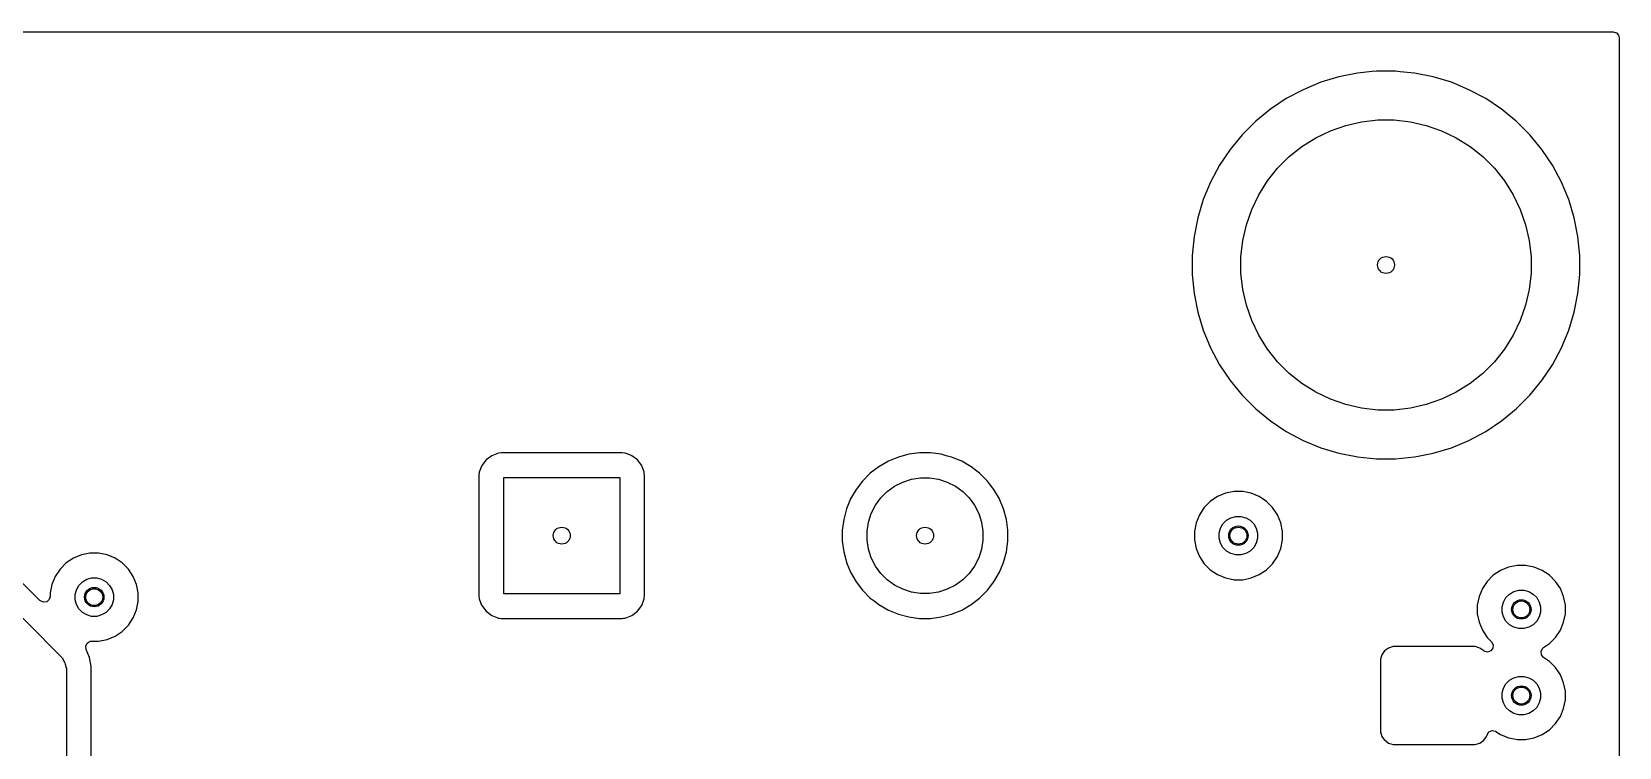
# Model space of a CAD drawing. Extents: x -2.18 to 1.8, y 0.44 to 2.81.
# Drawn here: x 0.509 to 1.8, y 2.233 to 2.815 of the extents above; entities that cross this region are included whole.
import ezdxf

# ---------------------------------------------------------------- set-up
doc = ezdxf.new("R2010")
doc.units = 0
doc.header["$MEASUREMENT"] = 0
doc.layers.add('BLACK', color=7, linetype='CONTINUOUS')

msp = doc.modelspace()

# ---------------------------------------------------------------- linework, layer by layer
at = {"layer": 'BLACK', "linetype": 'CONTINUOUS'}
for p, q in [((-2.1747, 2.8146), (0.9998, 2.8146)), ((0.9998, 2.8146), (1.3998, 2.8146)), ((1.3998, 2.8146), (1.7947, 2.8146)), ((1.7947, 2.8146), (1.7973, 2.8138)), ((1.7973, 2.8138), (1.7991, 2.8117)), ((1.7991, 2.8117), (1.7996, 2.8097)), ((1.7996, 2.8097), (1.7996, 0.4403)), ((1.5717, 2.778), (1.5569, 2.7735)), ((1.5869, 2.781), (1.5717, 2.778)), ((1.5717, 2.778), (1.5717, 2.778)), ((1.5988, 2.7822), (1.5869, 2.781)), ((1.6023, 2.7825), (1.5988, 2.7822)), ((1.6177, 2.7825), (1.6023, 2.7825)), ((1.6215, 2.7821), (1.6177, 2.7825)), ((1.6331, 2.781), (1.6215, 2.7821)), ((1.6483, 2.778), (1.6331, 2.781)), ((1.6631, 2.7735), (1.6483, 2.778)), ((1.6483, 2.778), (1.6483, 2.778)), ((1.5426, 2.7675), (1.5289, 2.7603)), ((1.5569, 2.7735), (1.5426, 2.7675)), ((1.5426, 2.7675), (1.5426, 2.7675)), ((1.6774, 2.7675), (1.6631, 2.7735)), ((1.6911, 2.7603), (1.6774, 2.7675)), ((1.6774, 2.7675), (1.6774, 2.7675)), ((1.5161, 2.7517), (1.5041, 2.7418)), ((1.5289, 2.7603), (1.5161, 2.7517)), ((1.5161, 2.7517), (1.5161, 2.7517)), ((1.5289, 2.7603), (1.5289, 2.7603)), ((1.7039, 2.7517), (1.6911, 2.7603)), ((1.6911, 2.7603), (1.6911, 2.7603)), ((1.6911, 2.7603), (1.6911, 2.7603)), ((1.7159, 2.7418), (1.7039, 2.7517)), ((1.7039, 2.7517), (1.7039, 2.7517)), ((1.7039, 2.7517), (1.7039, 2.7517)), ((1.5041, 2.7418), (1.4932, 2.7309)), ((1.5648, 2.7341), (1.5773, 2.7385)), ((1.5773, 2.7385), (1.5902, 2.7414)), ((1.5902, 2.7414), (1.6034, 2.7429)), ((1.6034, 2.7429), (1.6166, 2.7429)), ((1.6166, 2.7429), (1.6298, 2.7414)), ((1.6298, 2.7414), (1.6427, 2.7385)), ((1.6427, 2.7385), (1.6552, 2.7341)), ((1.7268, 2.7309), (1.7159, 2.7418)), ((1.4932, 2.7309), (1.4833, 2.7189)), ((1.5417, 2.7213), (1.5529, 2.7284)), ((1.5529, 2.7284), (1.5648, 2.7341)), ((1.6552, 2.7341), (1.6671, 2.7284)), ((1.6671, 2.7284), (1.6783, 2.7213)), ((1.7367, 2.7189), (1.7268, 2.7309)), ((1.7268, 2.7309), (1.7268, 2.7309)), ((1.7268, 2.7309), (1.7268, 2.7309)), ((1.4833, 2.7189), (1.4747, 2.7061)), ((1.4833, 2.7189), (1.4833, 2.7189)), ((1.5219, 2.7037), (1.5313, 2.7131)), ((1.5313, 2.7131), (1.5417, 2.7213)), ((1.6783, 2.7213), (1.6887, 2.7131)), ((1.6887, 2.7131), (1.6981, 2.7037)), ((1.7453, 2.7061), (1.7367, 2.7189)), ((1.4747, 2.7061), (1.4674, 2.6924)), ((1.4747, 2.7061), (1.4747, 2.7061)), ((1.5137, 2.6933), (1.5219, 2.7037)), ((1.6981, 2.7037), (1.7063, 2.6933)), ((1.7526, 2.6924), (1.7453, 2.7061)), ((1.4674, 2.6924), (1.4615, 2.6781)), ((1.4674, 2.6924), (1.4674, 2.6924)), ((1.5066, 2.6821), (1.5137, 2.6933)), ((1.7063, 2.6933), (1.7134, 2.6821)), ((1.7585, 2.6781), (1.7526, 2.6924)), ((1.4615, 2.6781), (1.457, 2.6633)), ((1.5009, 2.6702), (1.5066, 2.6821)), ((1.7134, 2.6821), (1.7191, 2.6702)), ((1.763, 2.6633), (1.7585, 2.6781)), ((1.457, 2.6633), (1.454, 2.6481)), ((1.457, 2.6633), (1.457, 2.6633)), ((1.4965, 2.6577), (1.5009, 2.6702)), ((1.7191, 2.6702), (1.7235, 2.6577)), ((1.766, 2.6481), (1.763, 2.6633)), ((1.763, 2.6633), (1.763, 2.6633)), ((1.763, 2.6633), (1.763, 2.6633)), ((1.763, 2.6633), (1.763, 2.6633)), ((1.454, 2.6481), (1.4525, 2.6327)), ((1.4936, 2.6448), (1.4965, 2.6577)), ((1.7235, 2.6577), (1.7264, 2.6448)), ((1.7675, 2.6327), (1.766, 2.6481)), ((1.4525, 2.6327), (1.4525, 2.6173)), ((1.4921, 2.6316), (1.4936, 2.6448)), ((1.7264, 2.6448), (1.7279, 2.6316)), ((1.7675, 2.6173), (1.7675, 2.6327)), ((1.4921, 2.6184), (1.4921, 2.6316)), ((1.7279, 2.6316), (1.7279, 2.6184)), ((1.4525, 2.6173), (1.454, 2.6019)), ((1.4936, 2.6052), (1.4921, 2.6184)), ((1.7279, 2.6184), (1.7264, 2.6052)), ((1.766, 2.6019), (1.7675, 2.6173)), ((0.2424, 2.5974), (0.5324, 2.3074)), ((1.454, 2.6019), (1.457, 2.5867)), ((1.4965, 2.5923), (1.4936, 2.6052)), ((1.7264, 2.6052), (1.7235, 2.5923)), ((1.763, 2.5867), (1.766, 2.6019)), ((1.457, 2.5867), (1.457, 2.5867)), ((1.457, 2.5867), (1.4615, 2.5719)), ((1.5009, 2.5798), (1.4965, 2.5923)), ((1.7235, 2.5923), (1.7191, 2.5798)), ((1.7585, 2.5719), (1.763, 2.5867)), ((1.763, 2.5867), (1.763, 2.5867)), ((1.763, 2.5867), (1.763, 2.5867)), ((1.4615, 2.5719), (1.4674, 2.5576)), ((1.5066, 2.5679), (1.5009, 2.5798)), ((1.5137, 2.5567), (1.5066, 2.5679)), ((1.7134, 2.5679), (1.7063, 2.5567)), ((1.7191, 2.5798), (1.7134, 2.5679)), ((1.7526, 2.5576), (1.7585, 2.5719)), ((1.4674, 2.5576), (1.4674, 2.5576)), ((1.4674, 2.5576), (1.4747, 2.5439)), ((1.5219, 2.5463), (1.5137, 2.5567)), ((1.7063, 2.5567), (1.6981, 2.5463)), ((1.7453, 2.5439), (1.7526, 2.5576)), ((1.4747, 2.5439), (1.4747, 2.5439)), ((1.4747, 2.5439), (1.4833, 2.5311)), ((1.5313, 2.5369), (1.5219, 2.5463)), ((1.6981, 2.5463), (1.6887, 2.5369)), ((1.7367, 2.5311), (1.7453, 2.5439)), ((1.4833, 2.5311), (1.4833, 2.5311)), ((1.4833, 2.5311), (1.4932, 2.5191)), ((1.5417, 2.5287), (1.5313, 2.5369)), ((1.6887, 2.5369), (1.6783, 2.5287)), ((1.7268, 2.5191), (1.7367, 2.5311)), ((1.4932, 2.5191), (1.5041, 2.5082)), ((1.5529, 2.5216), (1.5417, 2.5287)), ((1.5648, 2.5159), (1.5529, 2.5216)), ((1.6671, 2.5216), (1.6552, 2.5159)), ((1.6783, 2.5287), (1.6671, 2.5216)), ((1.7159, 2.5082), (1.7268, 2.5191)), ((1.5041, 2.5082), (1.5041, 2.5082)), ((1.5041, 2.5082), (1.5041, 2.5082)), ((1.5041, 2.5082), (1.5161, 2.4983)), ((1.5773, 2.5115), (1.5648, 2.5159)), ((1.5902, 2.5086), (1.5773, 2.5115)), ((1.6034, 2.5071), (1.5902, 2.5086)), ((1.6166, 2.5071), (1.6034, 2.5071)), ((1.6298, 2.5086), (1.6166, 2.5071)), ((1.6427, 2.5115), (1.6298, 2.5086)), ((1.6552, 2.5159), (1.6427, 2.5115)), ((1.7039, 2.4983), (1.7159, 2.5082)), ((1.5161, 2.4983), (1.5289, 2.4897)), ((1.6911, 2.4897), (1.7039, 2.4983)), ((1.5289, 2.4897), (1.5289, 2.4897)), ((1.5289, 2.4897), (1.5289, 2.4897)), ((1.5289, 2.4897), (1.5426, 2.4824)), ((1.5426, 2.4824), (1.5426, 2.4824)), ((1.5426, 2.4824), (1.5426, 2.4824)), ((1.5426, 2.4824), (1.5569, 2.4765)), ((1.6631, 2.4765), (1.6774, 2.4824)), ((1.6774, 2.4824), (1.6911, 2.4897)), ((0.8785, 2.4665), (0.875, 2.4619)), ((0.8831, 2.47), (0.8785, 2.4665)), ((0.8885, 2.472), (0.8831, 2.47)), ((0.8908, 2.4723), (0.8885, 2.472)), ((0.8885, 2.472), (0.8885, 2.472)), ((0.9892, 2.4723), (0.8908, 2.4723)), ((0.8908, 2.4723), (0.8908, 2.4723)), ((0.9915, 2.472), (0.9892, 2.4723)), ((0.9892, 2.4723), (0.9892, 2.4723)), ((0.9953, 2.4706), (0.9915, 2.472)), ((0.9969, 2.47), (0.9953, 2.4706)), ((1.0015, 2.4665), (0.9969, 2.47)), ((1.005, 2.4619), (1.0015, 2.4665)), ((1.2055, 2.4655), (1.1978, 2.461)), ((1.2136, 2.4688), (1.2055, 2.4655)), ((1.2055, 2.4655), (1.2055, 2.4655)), ((1.2202, 2.4706), (1.2136, 2.4688)), ((1.2221, 2.4711), (1.2202, 2.4706)), ((1.2309, 2.4723), (1.2221, 2.4711)), ((1.2221, 2.4711), (1.2221, 2.4711)), ((1.2221, 2.4711), (1.2221, 2.4711)), ((1.2397, 2.4723), (1.2309, 2.4723)), ((1.2309, 2.4723), (1.2309, 2.4723)), ((1.2309, 2.4723), (1.2309, 2.4723)), ((1.2484, 2.4711), (1.2397, 2.4723)), ((1.2397, 2.4723), (1.2397, 2.4723)), ((1.2397, 2.4723), (1.2397, 2.4723)), ((1.2526, 2.47), (1.2484, 2.4711)), ((1.2484, 2.4711), (1.2484, 2.4711)), ((1.2484, 2.4711), (1.2484, 2.4711)), ((1.2569, 2.4688), (1.2526, 2.47)), ((1.2651, 2.4655), (1.2569, 2.4688)), ((1.2727, 2.461), (1.2651, 2.4655)), ((1.2651, 2.4655), (1.2651, 2.4655)), ((1.5569, 2.4765), (1.5717, 2.472)), ((1.5717, 2.472), (1.5717, 2.472)), ((1.5717, 2.472), (1.5717, 2.472)), ((1.5717, 2.472), (1.5717, 2.472)), ((1.5717, 2.472), (1.5858, 2.4692)), ((1.5858, 2.4692), (1.5869, 2.469)), ((1.5869, 2.469), (1.6023, 2.4675)), ((1.6023, 2.4675), (1.6023, 2.4675)), ((1.6023, 2.4675), (1.6177, 2.4675)), ((1.6177, 2.4675), (1.6331, 2.469)), ((1.6177, 2.4675), (1.6177, 2.4675)), ((1.6331, 2.469), (1.6361, 2.4696)), ((1.6361, 2.4696), (1.6483, 2.472)), ((1.6483, 2.472), (1.6631, 2.4765)), ((1.6483, 2.472), (1.6483, 2.472)), ((1.6483, 2.472), (1.6483, 2.472)), ((1.6483, 2.472), (1.6483, 2.472)), ((0.873, 2.4565), (0.8727, 2.4542)), ((0.8727, 2.4542), (0.8727, 2.3558)), ((0.875, 2.4619), (0.873, 2.4565)), ((0.873, 2.4565), (0.873, 2.4565)), ((0.8928, 2.3578), (0.8928, 2.4522)), ((0.8928, 2.4522), (0.9872, 2.4522)), ((0.9872, 2.4522), (0.9872, 2.3578)), ((1.0053, 2.461), (1.005, 2.4619)), ((1.0064, 2.4581), (1.0053, 2.461)), ((1.007, 2.4565), (1.0064, 2.4581)), ((1.0071, 2.4554), (1.007, 2.4565)), ((1.0073, 2.4542), (1.0071, 2.4554)), ((1.0073, 2.4094), (1.0073, 2.4542)), ((1.0073, 2.4542), (1.0073, 2.4542)), ((1.1908, 2.4557), (1.1846, 2.4494)), ((1.1978, 2.461), (1.1908, 2.4557)), ((1.1908, 2.4557), (1.1908, 2.4557)), ((1.1978, 2.461), (1.1978, 2.461)), ((1.2242, 2.4509), (1.2316, 2.4521)), ((1.2316, 2.4521), (1.239, 2.4521)), ((1.239, 2.4521), (1.2463, 2.4509)), ((1.2797, 2.4557), (1.2727, 2.461)), ((1.2727, 2.461), (1.2727, 2.461)), ((1.2727, 2.461), (1.2727, 2.461)), ((1.2727, 2.461), (1.2727, 2.461)), ((1.2727, 2.461), (1.2727, 2.461)), ((1.286, 2.4494), (1.2797, 2.4557)), ((1.2797, 2.4557), (1.2797, 2.4557)), ((1.1792, 2.4424), (1.1748, 2.4348)), ((1.1846, 2.4494), (1.1792, 2.4424)), ((1.1792, 2.4424), (1.1792, 2.4424)), ((1.1846, 2.4494), (1.1846, 2.4494)), ((1.1994, 2.4357), (1.2046, 2.4409)), ((1.2046, 2.4409), (1.2106, 2.4453)), ((1.2106, 2.4453), (1.2172, 2.4486)), ((1.2172, 2.4486), (1.2242, 2.4509)), ((1.2463, 2.4509), (1.2534, 2.4486)), ((1.2534, 2.4486), (1.26, 2.4453)), ((1.26, 2.4453), (1.266, 2.4409)), ((1.266, 2.4409), (1.2712, 2.4357)), ((1.2877, 2.4472), (1.286, 2.4494)), ((1.286, 2.4494), (1.286, 2.4494)), ((1.2913, 2.4424), (1.2877, 2.4472)), ((1.2957, 2.4348), (1.2913, 2.4424)), ((1.2913, 2.4424), (1.2913, 2.4424)), ((1.4796, 2.4394), (1.4731, 2.4367)), ((1.4865, 2.4408), (1.4796, 2.4394)), ((1.4796, 2.4394), (1.4796, 2.4394)), ((1.4935, 2.4408), (1.4865, 2.4408)), ((1.4865, 2.4408), (1.4865, 2.4408)), ((1.5004, 2.4394), (1.4935, 2.4408)), ((1.4935, 2.4408), (1.4935, 2.4408)), ((1.5069, 2.4367), (1.5004, 2.4394)), ((1.5004, 2.4394), (1.5004, 2.4394)), ((1.1714, 2.4267), (1.1692, 2.4182)), ((1.1748, 2.4348), (1.1714, 2.4267)), ((1.1748, 2.4348), (1.1748, 2.4348)), ((1.1916, 2.4231), (1.195, 2.4297)), ((1.195, 2.4297), (1.1994, 2.4357)), ((1.2712, 2.4357), (1.2756, 2.4297)), ((1.2756, 2.4297), (1.2789, 2.4231)), ((1.2964, 2.4333), (1.2957, 2.4348)), ((1.2957, 2.4348), (1.2957, 2.4348)), ((1.2991, 2.4267), (1.2964, 2.4333)), ((1.3014, 2.4182), (1.2991, 2.4267)), ((1.4622, 2.4278), (1.4583, 2.4219)), ((1.4672, 2.4328), (1.4622, 2.4278)), ((1.4622, 2.4278), (1.4622, 2.4278)), ((1.4731, 2.4367), (1.4672, 2.4328)), ((1.4672, 2.4328), (1.4672, 2.4328)), ((1.4731, 2.4367), (1.4731, 2.4367)), ((1.5128, 2.4328), (1.5069, 2.4367)), ((1.5069, 2.4367), (1.5069, 2.4367)), ((1.5178, 2.4278), (1.5128, 2.4328)), ((1.5128, 2.4328), (1.5128, 2.4328)), ((1.5217, 2.4219), (1.5178, 2.4278)), ((1.5178, 2.4278), (1.5178, 2.4278)), ((1.1692, 2.4182), (1.168, 2.4094)), ((1.1692, 2.4182), (1.1692, 2.4182)), ((1.1882, 2.4087), (1.1893, 2.416)), ((1.1893, 2.416), (1.1916, 2.4231)), ((1.2789, 2.4231), (1.2812, 2.416)), ((1.2812, 2.416), (1.2824, 2.4087)), ((1.3025, 2.4094), (1.3014, 2.4182)), ((1.4556, 2.4154), (1.4542, 2.4085)), ((1.4583, 2.4219), (1.4556, 2.4154)), ((1.4556, 2.4154), (1.4556, 2.4154)), ((1.4583, 2.4219), (1.4583, 2.4219)), ((1.4755, 2.411), (1.4775, 2.4146)), ((1.4775, 2.4146), (1.4804, 2.4175)), ((1.4804, 2.4175), (1.484, 2.4195)), ((1.484, 2.4195), (1.4879, 2.4206)), ((1.4879, 2.4206), (1.4921, 2.4206)), ((1.4921, 2.4206), (1.496, 2.4195)), ((1.496, 2.4195), (1.4996, 2.4175)), ((1.4996, 2.4175), (1.5025, 2.4146)), ((1.5025, 2.4146), (1.5045, 2.411)), ((1.5244, 2.4154), (1.5217, 2.4219)), ((1.5217, 2.4219), (1.5217, 2.4219)), ((1.5217, 2.4219), (1.5217, 2.4219)), ((1.5258, 2.4085), (1.5244, 2.4154)), ((1.0073, 2.3558), (1.0073, 2.4094)), ((1.168, 2.4094), (1.168, 2.4094)), ((1.168, 2.4094), (1.168, 2.4006)), ((1.168, 2.4006), (1.168, 2.4006)), ((1.168, 2.4006), (1.1692, 2.3918)), ((1.1882, 2.4013), (1.1882, 2.4087)), ((1.1893, 2.394), (1.1882, 2.4013)), ((1.2824, 2.4013), (1.2812, 2.394)), ((1.2824, 2.4087), (1.2824, 2.4013)), ((1.3014, 2.3918), (1.3025, 2.4006)), ((1.3025, 2.4085), (1.3025, 2.4094)), ((1.3025, 2.4006), (1.3025, 2.4085)), ((1.4542, 2.4085), (1.4542, 2.4015)), ((1.4542, 2.4015), (1.4556, 2.3946)), ((1.4744, 2.4071), (1.4755, 2.411)), ((1.4744, 2.4029), (1.4744, 2.4071)), ((1.4755, 2.399), (1.4744, 2.4029)), ((1.5045, 2.411), (1.5056, 2.4071)), ((1.5056, 2.4029), (1.5045, 2.399)), ((1.5056, 2.4071), (1.5056, 2.4029)), ((1.5244, 2.3946), (1.5258, 2.4015)), ((1.5258, 2.4015), (1.5258, 2.4085)), ((0.5496, 2.3894), (0.5431, 2.3867)), ((0.5565, 2.3908), (0.5496, 2.3894)), ((0.5496, 2.3894), (0.5496, 2.3894)), ((0.5635, 2.3908), (0.5565, 2.3908)), ((0.5565, 2.3908), (0.5565, 2.3908)), ((0.5704, 2.3894), (0.5635, 2.3908)), ((0.5635, 2.3908), (0.5635, 2.3908)), ((0.5769, 2.3867), (0.5704, 2.3894)), ((0.5704, 2.3894), (0.5704, 2.3894)), ((1.1692, 2.3918), (1.1692, 2.3918)), ((1.1692, 2.3918), (1.1692, 2.3918)), ((1.1692, 2.3918), (1.1708, 2.3856)), ((1.1916, 2.3869), (1.1893, 2.394)), ((1.2812, 2.394), (1.2789, 2.3869)), ((1.2991, 2.3833), (1.3014, 2.3918)), ((1.4556, 2.3946), (1.4556, 2.3946)), ((1.4556, 2.3946), (1.4583, 2.3881)), ((1.4583, 2.3881), (1.4583, 2.3881)), ((1.4583, 2.3881), (1.4622, 2.3822)), ((1.4775, 2.3954), (1.4755, 2.399)), ((1.4804, 2.3925), (1.4775, 2.3954)), ((1.484, 2.3905), (1.4804, 2.3925)), ((1.4879, 2.3894), (1.484, 2.3905)), ((1.4921, 2.3894), (1.4879, 2.3894)), ((1.496, 2.3905), (1.4921, 2.3894)), ((1.4996, 2.3925), (1.496, 2.3905)), ((1.5025, 2.3954), (1.4996, 2.3925)), ((1.5045, 2.399), (1.5025, 2.3954)), ((1.5178, 2.3822), (1.5217, 2.3881)), ((1.5217, 2.3881), (1.5244, 2.3946)), ((0.5159, 2.3522), (0.4898, 2.3782)), ((0.5322, 2.3778), (0.5283, 2.3719)), ((0.5372, 2.3828), (0.5322, 2.3778)), ((0.5322, 2.3778), (0.5322, 2.3778)), ((0.5431, 2.3867), (0.5372, 2.3828)), ((0.5372, 2.3828), (0.5372, 2.3828)), ((0.5431, 2.3867), (0.5431, 2.3867)), ((0.5828, 2.3828), (0.5769, 2.3867)), ((0.5769, 2.3867), (0.5769, 2.3867)), ((0.5878, 2.3778), (0.5828, 2.3828)), ((0.5828, 2.3828), (0.5828, 2.3828)), ((0.5917, 2.3719), (0.5878, 2.3778)), ((0.5878, 2.3778), (0.5878, 2.3778)), ((1.1708, 2.3856), (1.1714, 2.3833)), ((1.1714, 2.3833), (1.1748, 2.3752)), ((1.1748, 2.3752), (1.1748, 2.3752)), ((1.1748, 2.3752), (1.1792, 2.3675)), ((1.195, 2.3803), (1.1916, 2.3869)), ((1.1994, 2.3743), (1.195, 2.3803)), ((1.2046, 2.3691), (1.1994, 2.3743)), ((1.2712, 2.3743), (1.266, 2.3691)), ((1.2756, 2.3803), (1.2712, 2.3743)), ((1.2789, 2.3869), (1.2756, 2.3803)), ((1.2913, 2.3675), (1.2957, 2.3752)), ((1.2957, 2.3752), (1.2991, 2.3833)), ((1.4622, 2.3822), (1.4622, 2.3822)), ((1.4622, 2.3822), (1.4672, 2.3772)), ((1.4672, 2.3772), (1.4672, 2.3772)), ((1.4672, 2.3772), (1.4731, 2.3733)), ((1.5069, 2.3733), (1.5128, 2.3772)), ((1.5128, 2.3772), (1.5178, 2.3822)), ((1.7031, 2.3767), (1.6972, 2.3728)), ((1.7096, 2.3794), (1.7031, 2.3767)), ((1.7031, 2.3767), (1.7031, 2.3767)), ((1.7165, 2.3808), (1.7096, 2.3794)), ((1.7096, 2.3794), (1.7096, 2.3794)), ((1.7235, 2.3808), (1.7165, 2.3808)), ((1.7165, 2.3808), (1.7165, 2.3808)), ((1.7304, 2.3794), (1.7235, 2.3808)), ((1.7235, 2.3808), (1.7235, 2.3808)), ((1.7369, 2.3767), (1.7304, 2.3794)), ((1.7304, 2.3794), (1.7304, 2.3794)), ((1.7428, 2.3728), (1.7369, 2.3767)), ((1.7369, 2.3767), (1.7369, 2.3767)), ((0.5256, 2.3654), (0.5242, 2.3585)), ((0.5283, 2.3719), (0.5256, 2.3654)), ((0.5256, 2.3654), (0.5256, 2.3654)), ((0.5283, 2.3719), (0.5283, 2.3719)), ((0.5455, 2.361), (0.5475, 2.3646)), ((0.5475, 2.3646), (0.5504, 2.3675)), ((0.5504, 2.3675), (0.554, 2.3695)), ((0.554, 2.3695), (0.5579, 2.3706)), ((0.5579, 2.3706), (0.5621, 2.3706)), ((0.5621, 2.3706), (0.566, 2.3695)), ((0.566, 2.3695), (0.5696, 2.3675)), ((0.5696, 2.3675), (0.5725, 2.3646)), ((0.5725, 2.3646), (0.5745, 2.361)), ((0.5944, 2.3654), (0.5917, 2.3719)), ((0.5917, 2.3719), (0.5917, 2.3719)), ((0.5917, 2.3719), (0.5917, 2.3719)), ((0.5958, 2.3585), (0.5944, 2.3654)), ((1.1792, 2.3675), (1.1792, 2.3675)), ((1.1792, 2.3675), (1.1846, 2.3606)), ((1.2106, 2.3647), (1.2046, 2.3691)), ((1.2172, 2.3614), (1.2106, 2.3647)), ((1.26, 2.3647), (1.2534, 2.3614)), ((1.266, 2.3691), (1.26, 2.3647)), ((1.286, 2.3606), (1.2913, 2.3675)), ((1.4731, 2.3733), (1.4731, 2.3733)), ((1.4731, 2.3733), (1.4731, 2.3733)), ((1.4731, 2.3733), (1.4796, 2.3706)), ((1.4796, 2.3706), (1.4857, 2.3694)), ((1.4857, 2.3694), (1.4865, 2.3692)), ((1.4865, 2.3692), (1.4865, 2.3692)), ((1.4865, 2.3692), (1.4865, 2.3692)), ((1.4865, 2.3692), (1.4935, 2.3692)), ((1.4935, 2.3692), (1.5004, 2.3706)), ((1.4935, 2.3692), (1.4935, 2.3692)), ((1.5004, 2.3706), (1.5069, 2.3733)), ((1.6883, 2.3619), (1.6856, 2.3554)), ((1.6922, 2.3678), (1.6883, 2.3619)), ((1.6883, 2.3619), (1.6883, 2.3619)), ((1.6972, 2.3728), (1.6922, 2.3678)), ((1.6922, 2.3678), (1.6922, 2.3678)), ((1.6972, 2.3728), (1.6972, 2.3728)), ((1.7478, 2.3678), (1.7428, 2.3728)), ((1.7428, 2.3728), (1.7428, 2.3728)), ((1.7517, 2.3619), (1.7478, 2.3678)), ((1.7478, 2.3678), (1.7478, 2.3678)), ((1.7544, 2.3554), (1.7517, 2.3619)), ((1.7517, 2.3619), (1.7517, 2.3619)), ((1.7517, 2.3619), (1.7517, 2.3619)), ((0.5162, 2.3519), (0.5159, 2.3522)), ((0.5187, 2.3508), (0.5162, 2.3519)), ((0.5214, 2.3512), (0.5187, 2.3508)), ((0.5235, 2.353), (0.5214, 2.3512)), ((0.5242, 2.3556), (0.5235, 2.353)), ((0.5242, 2.3585), (0.5242, 2.3556)), ((0.5444, 2.3571), (0.5455, 2.361)), ((0.5444, 2.3529), (0.5444, 2.3571)), ((0.5455, 2.349), (0.5444, 2.3529)), ((0.5475, 2.3454), (0.5455, 2.349)), ((0.5745, 2.349), (0.5725, 2.3454)), ((0.5745, 2.361), (0.5756, 2.3571)), ((0.5756, 2.3529), (0.5745, 2.349)), ((0.5756, 2.3571), (0.5756, 2.3529)), ((0.5944, 2.3446), (0.5958, 2.3515)), ((0.5958, 2.3515), (0.5958, 2.3585)), ((0.8727, 2.3558), (0.873, 2.3535)), ((0.873, 2.3535), (0.873, 2.3535)), ((0.873, 2.3535), (0.8748, 2.3485)), ((0.8748, 2.3485), (0.875, 2.3481)), ((0.9872, 2.3578), (0.8928, 2.3578)), ((1.005, 2.3481), (1.007, 2.3535)), ((1.007, 2.3535), (1.0071, 2.3548)), ((1.0071, 2.3548), (1.0073, 2.3558)), ((1.0073, 2.3558), (1.0073, 2.3558)), ((1.1846, 2.3606), (1.1846, 2.3606)), ((1.1846, 2.3606), (1.1908, 2.3543)), ((1.1908, 2.3543), (1.1908, 2.3543)), ((1.1908, 2.3543), (1.1939, 2.3519)), ((1.1939, 2.3519), (1.1978, 2.349)), ((1.1978, 2.349), (1.1978, 2.349)), ((1.1978, 2.349), (1.2055, 2.3445)), ((1.2242, 2.3591), (1.2172, 2.3614)), ((1.2316, 2.3579), (1.2242, 2.3591)), ((1.239, 2.3579), (1.2316, 2.3579)), ((1.2463, 2.3591), (1.239, 2.3579)), ((1.2534, 2.3614), (1.2463, 2.3591)), ((1.2651, 2.3445), (1.2727, 2.349)), ((1.2727, 2.349), (1.2797, 2.3543)), ((1.2797, 2.3543), (1.286, 2.3606)), ((1.6856, 2.3554), (1.6842, 2.3485)), ((1.6842, 2.3485), (1.6842, 2.3415)), ((1.6856, 2.3554), (1.6856, 2.3554)), ((1.7044, 2.3471), (1.7055, 2.351)), ((1.7055, 2.351), (1.7075, 2.3546)), ((1.7075, 2.3546), (1.7104, 2.3575)), ((1.7104, 2.3575), (1.714, 2.3595)), ((1.714, 2.3595), (1.7179, 2.3606)), ((1.7179, 2.3606), (1.7221, 2.3606)), ((1.7221, 2.3606), (1.726, 2.3595)), ((1.726, 2.3595), (1.7296, 2.3575)), ((1.7296, 2.3575), (1.7325, 2.3546)), ((1.7325, 2.3546), (1.7345, 2.351)), ((1.7345, 2.351), (1.7356, 2.3471)), ((1.7558, 2.3485), (1.7544, 2.3554)), ((1.7558, 2.3415), (1.7558, 2.3485)), ((0.5504, 2.3425), (0.5475, 2.3454)), ((0.554, 2.3405), (0.5504, 2.3425)), ((0.5579, 2.3394), (0.554, 2.3405)), ((0.5621, 2.3394), (0.5579, 2.3394)), ((0.566, 2.3405), (0.5621, 2.3394)), ((0.5696, 2.3425), (0.566, 2.3405)), ((0.5725, 2.3454), (0.5696, 2.3425)), ((0.5878, 2.3322), (0.5917, 2.3381)), ((0.5917, 2.3381), (0.5944, 2.3446)), ((0.875, 2.3481), (0.8785, 2.3435)), ((0.8785, 2.3435), (0.8831, 2.34)), ((0.8831, 2.34), (0.8885, 2.338)), ((0.8885, 2.338), (0.8895, 2.3379)), ((0.8895, 2.3379), (0.8908, 2.3377)), ((0.8908, 2.3377), (0.8908, 2.3377)), ((0.8908, 2.3377), (0.9892, 2.3377)), ((0.9892, 2.3377), (0.9902, 2.3379)), ((0.9892, 2.3377), (0.9892, 2.3377)), ((0.9902, 2.3379), (0.9915, 2.338)), ((0.9915, 2.338), (0.9969, 2.34)), ((0.9969, 2.34), (1.0015, 2.3435)), ((1.0015, 2.3435), (1.005, 2.3481)), ((1.2055, 2.3445), (1.2055, 2.3445)), ((1.2055, 2.3445), (1.2055, 2.3445)), ((1.2055, 2.3445), (1.2055, 2.3445)), ((1.2055, 2.3445), (1.2055, 2.3445)), ((1.2055, 2.3445), (1.2069, 2.3439)), ((1.2069, 2.3439), (1.2136, 2.3412)), ((1.2136, 2.3412), (1.2221, 2.3389)), ((1.2221, 2.3389), (1.2309, 2.3377)), ((1.2309, 2.3377), (1.2309, 2.3377)), ((1.2309, 2.3377), (1.2397, 2.3377)), ((1.2397, 2.3377), (1.2484, 2.3389)), ((1.2397, 2.3377), (1.2397, 2.3377)), ((1.2484, 2.3389), (1.2569, 2.3412)), ((1.2569, 2.3412), (1.2651, 2.3445)), ((1.6842, 2.3415), (1.6856, 2.3346)), ((1.7044, 2.3429), (1.7044, 2.3471)), ((1.7055, 2.339), (1.7044, 2.3429)), ((1.7075, 2.3354), (1.7055, 2.339)), ((1.7345, 2.339), (1.7325, 2.3354)), ((1.7356, 2.3429), (1.7345, 2.339)), ((1.7356, 2.3471), (1.7356, 2.3429)), ((1.7544, 2.3346), (1.7558, 2.3415)), ((0.5704, 2.3206), (0.5769, 2.3233)), ((0.5769, 2.3233), (0.5828, 2.3272)), ((0.5828, 2.3272), (0.5878, 2.3322)), ((1.6856, 2.3346), (1.6856, 2.3346)), ((1.6856, 2.3346), (1.6883, 2.3281)), ((1.6883, 2.3281), (1.6883, 2.3281)), ((1.6883, 2.3281), (1.6922, 2.3222)), ((1.7104, 2.3325), (1.7075, 2.3354)), ((1.714, 2.3305), (1.7104, 2.3325)), ((1.7179, 2.3294), (1.714, 2.3305)), ((1.7221, 2.3294), (1.7179, 2.3294)), ((1.726, 2.3305), (1.7221, 2.3294)), ((1.7296, 2.3325), (1.726, 2.3305)), ((1.7325, 2.3354), (1.7296, 2.3325)), ((1.7478, 2.3222), (1.7517, 2.3281)), ((1.7517, 2.3281), (1.7544, 2.3346)), ((0.5531, 2.3152), (0.5543, 2.3177)), ((0.5534, 2.3125), (0.5531, 2.3152)), ((0.5561, 2.3059), (0.5534, 2.3125)), ((0.5543, 2.3177), (0.5567, 2.3191)), ((0.5567, 2.3191), (0.5579, 2.3192)), ((0.5579, 2.3192), (0.5635, 2.3192)), ((0.5635, 2.3192), (0.5704, 2.3206)), ((0.5635, 2.3192), (0.5635, 2.3192)), ((1.6089, 2.3113), (1.6066, 2.3082)), ((1.612, 2.3136), (1.6089, 2.3113)), ((1.6157, 2.3148), (1.612, 2.3136)), ((1.6176, 2.3148), (1.6157, 2.3148)), ((1.6157, 2.3148), (1.6157, 2.3148)), ((1.6178, 2.3148), (1.6176, 2.3148)), ((1.6808, 2.3148), (1.6178, 2.3148)), ((1.6826, 2.3148), (1.6808, 2.3148)), ((1.6862, 2.3136), (1.6826, 2.3148)), ((1.6826, 2.3148), (1.6826, 2.3148)), ((1.6894, 2.3113), (1.6862, 2.3136)), ((1.6899, 2.311), (1.6894, 2.3113)), ((1.6926, 2.3104), (1.6899, 2.311)), ((1.6922, 2.3222), (1.6922, 2.3222)), ((1.6922, 2.3222), (1.6957, 2.3187)), ((1.6952, 2.3113), (1.6926, 2.3104)), ((1.6968, 2.3136), (1.6952, 2.3113)), ((1.6957, 2.3187), (1.697, 2.3163)), ((1.697, 2.3163), (1.6968, 2.3136)), ((1.736, 2.3108), (1.7372, 2.3133)), ((1.7363, 2.3081), (1.736, 2.3108)), ((1.7372, 2.3133), (1.7381, 2.3141)), ((1.7381, 2.3141), (1.7414, 2.3163)), ((1.7414, 2.3163), (1.7428, 2.3172)), ((1.7428, 2.3172), (1.7478, 2.3222)), ((0.5324, 2.3074), (0.5339, 2.3057)), ((0.5339, 2.3057), (0.5339, 2.3057)), ((0.5339, 2.3057), (0.5362, 2.3017)), ((0.5362, 2.3017), (0.5365, 2.3005)), ((0.5365, 2.3005), (0.5373, 2.2975)), ((0.5373, 2.2975), (0.5374, 2.2973)), ((0.5374, 2.2973), (0.5375, 2.295)), ((0.5564, 2.3045), (0.5561, 2.3059)), ((0.5575, 2.2987), (0.5564, 2.3045)), ((0.5575, 2.1985), (0.5575, 2.2987)), ((1.6066, 2.3082), (1.6054, 2.3045)), ((1.6054, 2.3045), (1.6054, 2.2455)), ((1.7381, 2.3059), (1.7363, 2.3081)), ((1.7428, 2.3028), (1.7381, 2.3059)), ((1.7478, 2.2978), (1.7428, 2.3028)), ((1.7428, 2.3028), (1.7428, 2.3028)), ((1.7517, 2.2919), (1.7478, 2.2978)), ((1.7478, 2.2978), (1.7478, 2.2978)), ((0.5375, 2.295), (0.5375, 1.935)), ((1.7055, 2.281), (1.7075, 2.2846)), ((1.7075, 2.2846), (1.7104, 2.2875)), ((1.7104, 2.2875), (1.714, 2.2895)), ((1.714, 2.2895), (1.7179, 2.2906)), ((1.7179, 2.2906), (1.7221, 2.2906)), ((1.7221, 2.2906), (1.726, 2.2895)), ((1.726, 2.2895), (1.7296, 2.2875)), ((1.7296, 2.2875), (1.7325, 2.2846)), ((1.7325, 2.2846), (1.7345, 2.281)), ((1.7544, 2.2854), (1.7517, 2.2919)), ((1.7517, 2.2919), (1.7517, 2.2919)), ((1.7517, 2.2919), (1.7517, 2.2919)), ((1.7558, 2.2785), (1.7544, 2.2854)), ((1.7044, 2.2771), (1.7055, 2.281)), ((1.7044, 2.2729), (1.7044, 2.2771)), ((1.7055, 2.269), (1.7044, 2.2729)), ((1.7345, 2.281), (1.7356, 2.2771)), ((1.7356, 2.2729), (1.7345, 2.269)), ((1.7356, 2.2771), (1.7356, 2.2729)), ((1.7544, 2.2646), (1.7558, 2.2715)), ((1.7558, 2.2715), (1.7558, 2.2785)), ((1.7075, 2.2654), (1.7055, 2.269)), ((1.7104, 2.2625), (1.7075, 2.2654)), ((1.714, 2.2605), (1.7104, 2.2625)), ((1.7179, 2.2594), (1.714, 2.2605)), ((1.7221, 2.2594), (1.7179, 2.2594)), ((1.726, 2.2605), (1.7221, 2.2594)), ((1.7296, 2.2625), (1.726, 2.2605)), ((1.7325, 2.2654), (1.7296, 2.2625)), ((1.7345, 2.269), (1.7325, 2.2654)), ((1.7517, 2.2581), (1.7544, 2.2646)), ((1.6054, 2.2455), (1.6066, 2.2418)), ((1.6921, 2.2432), (1.6936, 2.2454)), ((1.6936, 2.2454), (1.6962, 2.2465)), ((1.6962, 2.2465), (1.6989, 2.246)), ((1.6989, 2.246), (1.6994, 2.2457)), ((1.6994, 2.2457), (1.7031, 2.2433)), ((1.7369, 2.2433), (1.7428, 2.2472)), ((1.7428, 2.2472), (1.7478, 2.2522)), ((1.7478, 2.2522), (1.7517, 2.2581)), ((1.6066, 2.2418), (1.6089, 2.2387)), ((1.6089, 2.2387), (1.6098, 2.2381)), ((1.6098, 2.2381), (1.612, 2.2364)), ((1.612, 2.2364), (1.6157, 2.2352)), ((1.6157, 2.2352), (1.6157, 2.2352)), ((1.6157, 2.2352), (1.6826, 2.2352)), ((1.6826, 2.2352), (1.6862, 2.2364)), ((1.6826, 2.2352), (1.6826, 2.2352)), ((1.6862, 2.2364), (1.6894, 2.2387)), ((1.6894, 2.2387), (1.6917, 2.2418)), ((1.6917, 2.2418), (1.6921, 2.2432)), ((1.7031, 2.2433), (1.7031, 2.2433)), ((1.7031, 2.2433), (1.7031, 2.2433)), ((1.7031, 2.2433), (1.7096, 2.2406)), ((1.7096, 2.2406), (1.7142, 2.2397)), ((1.7142, 2.2397), (1.7165, 2.2392)), ((1.7165, 2.2392), (1.7165, 2.2392)), ((1.7165, 2.2392), (1.7165, 2.2392)), ((1.7165, 2.2392), (1.7235, 2.2392)), ((1.7235, 2.2392), (1.7304, 2.2406)), ((1.7235, 2.2392), (1.7235, 2.2392)), ((1.7304, 2.2406), (1.7369, 2.2433))]:
    msp.add_line(p, q, dxfattribs=at)
at = {"layer": 'BLACK'}
for centre, radius in [((1.61, 2.625), 0.00689), ((0.94, 2.405), 0.00689), ((1.2353, 2.405), 0.00689), ((1.49, 2.405), 0.00787), ((0.56, 2.355), 0.00787), ((1.72, 2.345), 0.00787), ((1.72, 2.275), 0.00787)]:
    msp.add_circle(centre, radius, dxfattribs=at)
at = {"layer": 'WHITE'}
for centre in [(1.61, 2.625), (0.94, 2.405), (1.2353, 2.405), (1.49, 2.405), (0.56, 2.355), (1.72, 2.345), (1.72, 2.275)]:
    msp.add_circle(centre, 0.00689, dxfattribs=at)

doc.saveas('drawing.dxf')
